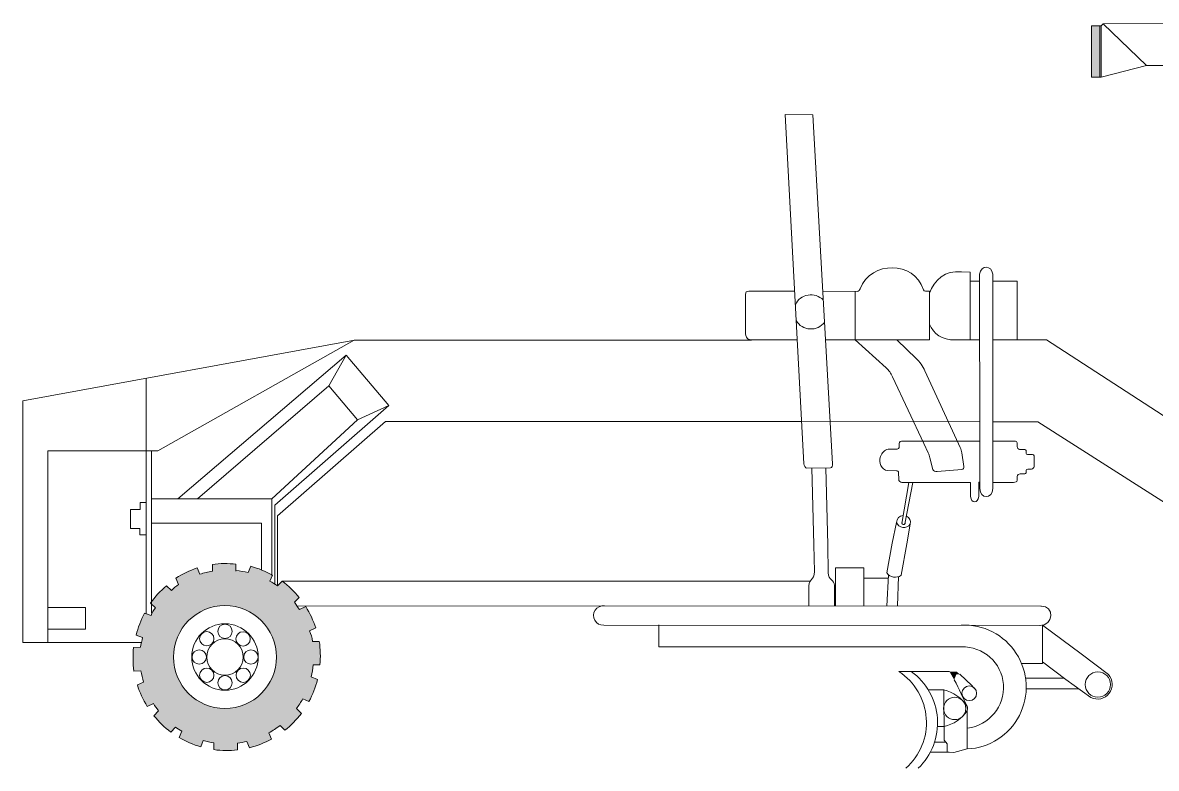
# Model space of a CAD drawing. Header units: millimetres. Extents: x -2117 to 13440, y -1591 to 7255.
# Drawn here: x -135 to 1700, y 1183 to 2390 of the extents above; entities that cross this region are included whole.
import ezdxf

# ---------------------------------------------------------------- set-up
doc = ezdxf.new("R2010")
doc.units = ezdxf.units.MM
doc.header["$LTSCALE"] = 90
doc.header["$MEASUREMENT"] = 0

msp = doc.modelspace()

# ---------------------------------------------------------------- hatches: boundary and pattern name
at = {"linetype": 'ByBlock', "lineweight": 0, "true_color": 0xffffff}
h = msp.add_hatch(color=7, dxfattribs=at)
h.dxf.hatch_style = 1
h.paths.add_polyline_path([(1595.1334, 2301.8682), (1608.4595, 2301.8682), (1608.6214, 2384.7796), (1595.2952, 2384.7796)])
at = {"linetype": 'ByBlock', "lineweight": 211, "true_color": 0x636466}
h = msp.add_hatch(dxfattribs=at)
h.set_pattern_fill('ANSI31', color=251)
h.set_pattern_definition([(45, (1198.24807, 85.26743), (-0.0883883476, 0.0883883476), [])])
h.paths.add_polyline_path([(263.5052, 1240.5177, 0.038813923), (281.7047, 1252.5207), (289.5732, 1244.7701, 0.063089937), (316.222, 1272.004), (308.3464, 1279.7617, 0.033503558), (318.5277, 1295.5968), (328.6241, 1291.2256, 0.063133616), (342.4613, 1326.7555), (332.2615, 1331.1714, 0.0441417), (335.2426, 1350.5737), (346.2465, 1350.4791, 0.063128676), (345.2382, 1388.5921), (334.1282, 1388.6877, 0.09343182), (329.5901, 1405.6771), (339.6033, 1410.3344, 0.063090177), (323.3854, 1444.814), (313.3605, 1440.1512, -0.006091057), (305.0808, 1452.0559), (312.7554, 1459.6684, 0.063106894), (285.2911, 1486.0944), (277.4187, 1478.2857, 0.051473483), (265.4501, 1485.9094), (269.5781, 1495.7703, 0.063093592), (234.2655, 1510.0894), (229.9918, 1499.8805, 0.048586683), (210.3699, 1503.1041), (210.3699, 1513.5504, 0.063092921), (172.267, 1513.1603), (172.267, 1502.2813, 0.037154648), (151.9913, 1497.3283), (147.6092, 1507.4199, 0.06313373), (113.2246, 1490.9412), (117.6516, 1480.7462, 0.081177808), (106.1214, 1470.7451), (98.0677, 1478.3177, 0.058725185), (73.4508, 1452.7588), (73.4508, 1449.1631), (79.9213, 1443.0791, 0.076095638), (73.0853, 1430.5852), (62.5806, 1434.2165, 0.063133616), (48.7914, 1398.6679), (59.1896, 1395.0734, -0.006144255), (55.7849, 1379.0844), (44.6894, 1378.51, 0.063128676), (45.3249, 1340.389), (56.3145, 1340.9579, 0.000589886), (60.8446, 1322.7017), (50.8197, 1318.0389, 0.063090177), (66.7402, 1283.421), (76.7534, 1288.0783, 0.025325647), (84.9938, 1276.468), (77.5023, 1268.2932, 0.063106894), (104.993, 1241.8946), (112.4368, 1250.0174, 0.021651055), (122.5676, 1243.2671), (118.2939, 1233.0582, 0.063093592), (153.2763, 1217.9502), (157.5369, 1228.1279, 0.031441784), (174.819, 1224.4478), (174.819, 1213.3821, 0.063092921), (212.9219, 1212.992), (212.9219, 1224.0268, 0.027159655), (227.9445, 1226.7473), (232.3715, 1216.5522, 0.06313373), (267.8872, 1230.4261)])
h.paths.add_polyline_path([(109.3132, 1363.2712, -1), (275.8511, 1363.2712, -1)], flags=16)
h.paths.add_polyline_path([(138.7346, 1363.2712, -1), (246.4296, 1363.2712, -1)], flags=0)
h.paths.add_polyline_path([(210.5602, 1333.9037, -1), (233.7298, 1333.9037, -1)], flags=0)
h.paths.add_polyline_path([(181.0012, 1321.6553, -1), (204.1708, 1321.6553, -1)], flags=0)
h.paths.add_polyline_path([(163.0516, 1363.2712, -1), (222.1127, 1363.2712, -1)], flags=0)
h.paths.add_polyline_path([(223, 1363.2712, -1), (246.1696, 1363.2712, -1)], flags=0)
h.paths.add_polyline_path([(151.5974, 1333.8008, -1), (174.7669, 1333.8008, -1)], flags=0)
h.paths.add_polyline_path([(210.4025, 1392.5821, -1), (233.5721, 1392.5821, -1)], flags=0)
h.paths.add_polyline_path([(139.3432, 1363.2715, -1), (162.5128, 1363.2715, -1)], flags=0)
h.paths.add_polyline_path([(180.9973, 1404.8501, -1), (204.1669, 1404.8501, -1)], flags=0)
h.paths.add_polyline_path([(151.5364, 1392.8904, -1), (174.7059, 1392.8904, -1)], flags=0)
h.paths.add_polyline_path([(246.4296, 1363.2712, 1), (138.7346, 1363.2712, 1)], flags=0)
h.paths.add_polyline_path([(2296.6205, 1282.9161), (2289.1289, 1274.7413, 0.063106894), (2316.6196, 1248.3427), (2324.0635, 1256.4655, 0.021651055), (2334.1943, 1249.7152), (2329.9206, 1239.5062, 0.063093592), (2364.903, 1224.3983), (2369.1636, 1234.576, 0.031441784), (2386.4457, 1230.8959), (2386.4457, 1219.8301, 0.063092921), (2424.5486, 1219.44), (2424.5486, 1230.4749, 0.027159655), (2439.5712, 1233.1954), (2443.9982, 1223.0003, 0.06313373), (2479.5139, 1236.8741), (2475.1318, 1246.9658, 0.038813923), (2493.3313, 1258.9688), (2501.1998, 1251.2181, 0.063089937), (2527.8487, 1278.4521), (2519.9731, 1286.2097, 0.033503558), (2530.1543, 1302.0448), (2540.2507, 1297.6736, 0.063133616), (2554.0879, 1333.2036), (2543.8882, 1337.6195, 0.0441417), (2546.8693, 1357.0218), (2557.8732, 1356.9271, 0.063128676), (2556.8649, 1395.0402), (2545.7549, 1395.1357, 0.09343182), (2541.2168, 1412.1252), (2551.23, 1416.7825, 0.063090177), (2535.0121, 1451.2621), (2524.9872, 1446.5993, -0.006091057), (2516.7075, 1458.5039), (2524.3821, 1466.1164, 0.063106894), (2496.9178, 1492.5425), (2489.0454, 1484.7338, 0.051473483), (2477.0768, 1492.3575), (2481.2048, 1502.2184, 0.063093592), (2445.8922, 1516.5375), (2441.6185, 1506.3286, 0.048586683), (2421.9966, 1509.5521), (2421.9966, 1519.9985, 0.063092921), (2383.8936, 1519.6084), (2383.8936, 1508.7294, 0.037154648), (2363.6179, 1503.7764), (2359.2359, 1513.868, 0.06313373), (2324.8513, 1497.3893), (2329.2782, 1487.1942, 0.081177808), (2317.7481, 1477.1931), (2309.6944, 1484.7657, 0.063089937), (2283.5015, 1457.0929), (2291.548, 1449.5272, 0.076095638), (2284.7119, 1437.0332), (2274.2072, 1440.6646, 0.063133616), (2260.418, 1405.116), (2270.8163, 1401.5214, -0.006144255), (2267.4116, 1385.5325), (2256.316, 1384.9581, 0.063128676), (2256.9515, 1346.8371), (2267.9411, 1347.406, 0.000589886), (2272.4713, 1329.1497), (2262.4463, 1324.4869, 0.063090177), (2278.3669, 1289.8691), (2288.3801, 1294.5264, 0.025325647)])
h.paths.add_polyline_path([(2320.9399, 1369.7192, -1), (2487.4778, 1369.7192, -1)], flags=16)
h.paths.add_polyline_path([(2350.3613, 1369.7192, -1), (2458.0563, 1369.7192, -1)], flags=0)
h.paths.add_polyline_path([(2363.224, 1340.2488, -0.710060068), (2383.3525, 1348.813, -0.201247262), (2374.1395, 1369.7195, -0.999995583), (2350.9699, 1369.7196, -0.977275864), (2374.6782, 1369.7195, -0.202105623), (2382.9175, 1391.1248, -0.667210877), (2363.163, 1399.3384, -1), (2386.3326, 1399.3384, -0.206293966), (2383.3835, 1390.6563, -0.199939814), (2404.2088, 1399.7134, -0.414213582), (2392.624, 1411.2982, -1), (2415.7936, 1411.2982, -0.426222237), (2404.2088, 1399.2498, -0.200833277), (2425.4091, 1390.8516, -0.198495261), (2422.0292, 1399.0301, -1), (2445.1987, 1399.0301, -0.701518898), (2425.1236, 1390.567, -0.198495261), (2433.7394, 1369.7192, -0.200121116), (2425.5529, 1348.5162, -0.669378459), (2445.3565, 1340.3518, -1), (2422.1869, 1340.3518, -0.203552137), (2425.1592, 1348.9073, -0.201630235), (2404.2116, 1339.6882, -0.414240688), (2415.7974, 1328.1034, -1), (2392.6279, 1328.1034, -0.427176086), (2404.2115, 1340.1887, -0.200539052), (2382.9907, 1348.4503, -0.199223352), (2386.3936, 1340.2488, -1)], flags=0)
h.paths.add_polyline_path([(2434.6267, 1369.7193, -1), (2457.7962, 1369.7193, -1)], flags=0)
h.paths.add_polyline_path([(2753.3426, 1280.5305), (2745.851, 1272.3557, 0.063106894), (2773.3417, 1245.9571), (2780.7856, 1254.0799, 0.021651055), (2790.9164, 1247.3296), (2786.6427, 1237.1207, 0.063093592), (2821.6251, 1222.0127), (2825.8857, 1232.1904, 0.031441784), (2843.1678, 1228.5103), (2843.1678, 1217.4445, 0.063092921), (2881.2707, 1217.0545), (2881.2707, 1228.0893, 0.027159655), (2896.2933, 1230.8098), (2900.7203, 1220.6147, 0.06313373), (2936.236, 1234.4885), (2931.8539, 1244.5802, 0.038813923), (2950.0534, 1256.5832), (2957.9219, 1248.8326, 0.063089937), (2984.5708, 1276.0665), (2976.6952, 1283.8242, 0.033503558), (2986.8764, 1299.6592), (2996.9728, 1295.2881, 0.063133616), (3010.81, 1330.818), (3000.6103, 1335.2339, 0.0441417), (3003.5914, 1354.6362), (3014.5953, 1354.5416, 0.063128676), (3013.587, 1392.6546), (3002.477, 1392.7502, 0.09343182), (2997.9389, 1409.7396), (3007.9521, 1414.3969, 0.063090177), (2991.7342, 1448.8765), (2981.7093, 1444.2137, -0.006091057), (2973.4296, 1456.1184), (2981.1042, 1463.7309, 0.063106894), (2953.6399, 1490.1569), (2945.7675, 1482.3482, 0.051473483), (2933.7989, 1489.9719), (2937.9269, 1499.8328, 0.062064581), (2903.2147, 1513.9914), (2898.3406, 1503.943, 0.048586683), (2878.7187, 1507.1666), (2878.7187, 1517.6129, 0.063092921), (2840.6157, 1517.2228), (2840.6157, 1506.3438, 0.037154648), (2820.34, 1501.3908), (2815.958, 1511.4824, 0.06313373), (2781.5734, 1495.0037), (2786.0003, 1484.8086, 0.081177808), (2774.4702, 1474.8076), (2766.4165, 1482.3802, 0.063089937), (2740.2236, 1454.7074), (2748.2701, 1447.1416, 0.076095638), (2741.434, 1434.6477), (2730.9293, 1438.279, 0.063133616), (2717.1401, 1402.7304), (2727.5384, 1399.1359, -0.006144255), (2724.1337, 1383.1469), (2713.0381, 1382.5725, 0.063128676), (2713.6736, 1344.4515), (2724.6632, 1345.0204, 0.000589886), (2729.1934, 1326.7641), (2719.1684, 1322.1014, 0.063090177), (2735.089, 1287.4835), (2745.1022, 1292.1408, 0.025325647)])
h.paths.add_polyline_path([(2777.662, 1367.3337, -1), (2944.1999, 1367.3337, -1)], flags=16)
h.paths.add_polyline_path([(2807.0834, 1367.3337, -1), (2914.7784, 1367.3337, -1)], flags=0)
h.paths.add_polyline_path([(2819.9461, 1337.8632, -0.710060068), (2840.0746, 1346.4274, -0.201247262), (2830.8616, 1367.3339, -0.999995583), (2807.692, 1367.334, -0.977275864), (2831.4003, 1367.3339, -0.202105623), (2839.6396, 1388.7393, -0.667210877), (2819.8851, 1396.9528, -1), (2843.0547, 1396.9528, -0.206293966), (2840.1056, 1388.2708, -0.199939814), (2860.9309, 1397.3278, -0.414213582), (2849.3461, 1408.9126, -1), (2872.5157, 1408.9126, -0.426222237), (2860.9309, 1396.8642, -0.200833277), (2882.1312, 1388.466, -0.198495261), (2878.7513, 1396.6446, -1), (2901.9208, 1396.6446, -0.701518898), (2881.8457, 1388.1814, -0.198495261), (2890.4615, 1367.3337, -0.200121116), (2882.275, 1346.1307, -0.669378459), (2902.0786, 1337.9662, -1), (2878.909, 1337.9662, -0.203552137), (2881.8813, 1346.5217, -0.201630235), (2860.9337, 1337.3026, -0.414240688), (2872.5195, 1325.7178, -1), (2849.35, 1325.7178, -0.427176086), (2860.9336, 1337.8031, -0.200539052), (2839.7128, 1346.0647, -0.199223352), (2843.1157, 1337.8632, -1)], flags=0)
h.paths.add_polyline_path([(2891.3488, 1367.3337, -1), (2914.5183, 1367.3337, -1)], flags=0)
at = {"linetype": 'ByBlock', "lineweight": 0}
h = msp.add_hatch(color=3, dxfattribs=at)
h.dxf.hatch_style = 1
h.paths.add_polyline_path([(1377.1778, 1339.6234), (1365.3016, 1339.6485, -0.008917908), (1372.8719, 1326.4712), (1376.7186, 1335.4588), (1381.8317, 1335.4368, 0.002222265)])

# ---------------------------------------------------------------- linework, layer by layer
at = {"color": 114, "linetype": 'ByBlock', "lineweight": 0, "true_color": 0x139b48}
for p, q in [((1610.7532, 2384.8528), (1613.9856, 2388.2708)), ((1610.7532, 2384.8528), (1608.6214, 2384.7796)), ((1610.7585, 2301.8282), (1610.7532, 2384.8528)), ((1610.592, 2301.8875), (1608.4577, 2301.849))]:
    msp.add_line(p, q, dxfattribs=at)
at = {"color": 3, "linetype": 'ByBlock', "lineweight": 0}
for p, q in [((2411.4679, 2390.0132), (1613.9856, 2388.2708)), ((1613.9856, 2388.2708), (1684.4569, 2320.6412)), ((1684.4569, 2320.6412), (1610.7585, 2301.8282)), ((1725.9024, 2320.6412), (1684.4569, 2320.6412)), ((1099.5083, 2241.1602), (1129.8186, 1676.154)), ((1144.0352, 2241.1108), (1099.5083, 2241.1602)), ((1175.9565, 1675.885), (1144.0352, 2241.1108)), ((1398.9671, 1986.1182), (1384.5711, 1986.5787)), ((1398.9571, 1876.5784), (1398.9671, 1986.1182)), ((1413.9883, 1982.9304), (1414.3478, 1699.9209)), ((1435.4993, 1698.4505), (1435.6702, 1983.2252)), ((1399.0093, 1971.4824), (1414.0029, 1971.4824)), ((1435.6632, 1971.4824), (1475.0216, 1971.4824)), ((1475.0216, 1971.4824), (1474.7076, 1876.6374)), ((1035.3261, 1950.1815), (1035.3378, 1889.395)), ((1114.7003, 1955.2463), (1040.7082, 1955.2306)), ((1160.1859, 1955.1969), (1216.1788, 1955.136)), ((1212.7457, 1955.2037), (1212.7457, 1876.5701)), ((1326.4813, 1955.293), (1332.8752, 1955.2925)), ((1332.8752, 1955.2925), (1333.0512, 1876.5622)), ((-134.8312, 1778.1621), (402.4381, 1876.338)), ((83.794, 1697.2849), (401.6406, 1876.1145)), ((403.2953, 1876.357), (1044.8411, 1876.3321)), ((1046.3909, 1876.4923), (1118.8645, 1876.5622)), ((1118.8645, 1876.5622), (1118.8812, 1876.5622)), ((1164.6278, 1876.5622), (1333.0512, 1876.5622)), ((1212.7457, 1876.5701), (1262.948, 1831.5245)), ((1311.2124, 1846.7178), (1280.3803, 1875.9519)), ((1398.9571, 1876.5784), (1374.4781, 1876.5614)), ((1398.9571, 1876.5784), (1414.1234, 1876.5784)), ((1435.6062, 1876.5784), (1522.3356, 1876.5784)), ((1821.4189, 1682.5964), (1522.3356, 1876.5784)), ((116.3736, 1619.1413), (389.0454, 1851.9243)), ((389.0454, 1851.9243), (360.82, 1802.1327)), ((389.0454, 1851.9243), (457.772, 1770.3692)), ((1273.0157, 1816.9856), (1323.9338, 1708.7503)), ((1379.8993, 1708.5959), (1325.6862, 1826.4622)), ((64.8421, 1814.6748), (64.8421, 1433.4905)), ((360.82, 1802.1327), (148.0224, 1619.1427)), ((360.82, 1802.1327), (407, 1746.9809)), ((-134.8312, 1387.0684), (-134.8312, 1778.1621)), ((457.772, 1770.3692), (273.5283, 1609.1014)), ((407, 1746.9809), (457.772, 1770.3692)), ((407, 1746.9809), (268.2937, 1619.1437)), ((277.8833, 1591.5955), (452.5327, 1744.4563)), ((452.5327, 1744.4563), (1126.1537, 1744.3499)), ((1125.9063, 1744.3499), (1414.2917, 1744.1039)), ((1435.5267, 1744.0858), (1508.5577, 1744.0235)), ((1508.5577, 1744.0235), (1966.8546, 1450.8453)), ((1283.6173, 1709.2251), (1283.6173, 1702.4487)), ((1289.494, 1712.8063), (1414.3314, 1712.8063)), ((1323.9338, 1708.7503), (1330.9566, 1693.701)), ((1382.628, 1702.5947), (1379.8993, 1708.5959)), ((1435.5079, 1712.8063), (1472.1575, 1712.8063)), ((1474.8926, 1710.0106), (1474.8926, 1703.7334)), ((-94.0192, 1387.8953), (-94.0192, 1697.2849)), ((-94.0192, 1697.2849), (83.794, 1697.2849)), ((-94.0192, 1697.2849), (-94.0192, 1697.2849)), ((73.4508, 1697.2849), (73.4508, 1434.3038)), ((1280.8167, 1699.8166), (1266.1823, 1699.8166)), ((1385.2202, 1693.7874), (1388.7629, 1671.5101)), ((1414.3345, 1702.5998), (1414.419, 1636.0527)), ((1435.428, 1635.9299), (1435.466, 1699.3208)), ((1478.8474, 1699.3063), (1487.3916, 1699.3063)), ((1489.2544, 1697.7665), (1489.2544, 1692.8708)), ((1491.3918, 1691.3063), (1499.9316, 1691.3063)), ((1502.3313, 1688.8734), (1502.3313, 1688.0246)), ((1333.5488, 1685.7572), (1338.474, 1667.0201)), ((1502.3313, 1688.0167), (1502.3313, 1671.448)), ((1134.4443, 1669.0103), (1172.6712, 1669.2643)), ((1142.279, 1669.5734), (1145.6573, 1544.8512)), ((1165.0901, 1669.5734), (1168.1839, 1544.6261)), ((1265.0507, 1664.9476), (1279.5773, 1664.8154)), ((1283.114, 1650.8778), (1283.0491, 1661.8175)), ((1345.3002, 1663.5663), (1385.3066, 1666.9338)), ((1475.0033, 1655.8847), (1475.0033, 1649.3919)), ((1487.1447, 1659.5827), (1479.516, 1659.5827)), ((1489.2104, 1661.5788), (1489.2104, 1665.6281)), ((1492.1001, 1667.5827), (1498.3226, 1667.5827)), ((1398.6147, 1645.9445), (1288.1616, 1645.9469)), ((1299.7428, 1645.9467), (1288.2548, 1579.395)), ((1305.767, 1645.9465), (1293.0612, 1578.7009)), ((1399.5495, 1622.9628), (1399.4293, 1645.1306)), ((1412.6131, 1645.2236), (1412.7495, 1623.0095)), ((1414.4293, 1646.0478), (1413.4043, 1646.0492)), ((1468.9072, 1645.9729), (1435.4617, 1646.0189)), ((73.0986, 1619.1437), (268.2937, 1619.1437)), ((268.2937, 1619.1437), (268.2937, 1495.0673)), ((55.1693, 1602.1938), (39.5089, 1602.1938)), ((39.5089, 1602.1938), (39.5089, 1571.4542)), ((64.118, 1613.3719), (55.1693, 1613.3719)), ((55.1693, 1613.3719), (55.1693, 1602.1938)), ((273.5283, 1609.1014), (273.5283, 1480.789)), ((73.6579, 1580.0205), (251.5147, 1580.0205)), ((251.5147, 1580.0205), (251.5147, 1504.5687)), ((277.4187, 1478.2857), (277.8833, 1591.5955)), ((1279.672, 1581.1545), (1272.3504, 1547.4049)), ((1301.6944, 1578.4389), (1296.4527, 1546.3123)), ((39.5089, 1571.4542), (54.61, 1571.4542)), ((54.61, 1571.4542), (54.61, 1560.835)), ((54.61, 1560.835), (64.6773, 1560.835)), ((1145.6573, 1544.8512), (1146.5768, 1501.4563)), ((1168.1839, 1544.6261), (1168.9635, 1499.4734)), ((1272.3504, 1547.4049), (1263.9423, 1499.449)), ((1296.4527, 1546.3123), (1287.1303, 1495.5336)), ((1181.0805, 1445.8123), (1181.0805, 1507.8823)), ((1181.0805, 1507.8823), (1226.7495, 1507.8823)), ((1226.7495, 1507.8823), (1226.7495, 1445.7531)), ((1226.7485, 1491.0982), (1266.2261, 1490.9007)), ((1266.7386, 1496.3752), (1263.919, 1445.8063)), ((1282.617, 1493.4319), (1281.3963, 1446.2293)), ((1139.2558, 1485.8575), (285.2911, 1486.0944)), ((1137.8613, 1445.808), (1137.7382, 1478.3467)), ((1178.9891, 1479.2494), (1179.3485, 1445.783)), ((-94.7227, 1443.4654), (-33.1999, 1443.4654)), ((-33.1999, 1443.4654), (-33.1999, 1408.2545)), ((309.1844, 1446.0783), (1514.5143, 1445.7754)), ((805.5968, 1414.8383), (1513.3352, 1414.4951)), ((894.8454, 1415.2971), (894.8454, 1379.6484)), ((1515.773, 1414.9508), (1515.773, 1352.5544)), ((1515.773, 1414.8243), (1578.4159, 1368.4603)), ((-33.1999, 1408.2545), (-94.1634, 1408.2545)), ((57.5364, 1387.0684), (-134.8312, 1387.0684)), ((894.8454, 1379.6484), (1384.617, 1379.7686)), ((1578.4159, 1368.4603), (1622.5626, 1334.9712)), ((1303.479, 1339.7955), (1283.479, 1339.7955)), ((1365.2113, 1339.7992), (1303.479, 1339.7955)), ((1515.773, 1352.5544), (1482.2318, 1352.5482)), ((1515.773, 1355.3866), (1553.587, 1326.7345)), ((1550.6362, 1328.9515), (1488.5296, 1328.9515)), ((1553.587, 1326.7345), (1594.2746, 1297.7771)), ((1355.9741, 1309.9896), (1330.8657, 1309.9896)), ((1355.9741, 1309.9896), (1356.645, 1228.5548)), ((1489.5961, 1311.7277), (1574.6766, 1311.7277)), ((1394.0133, 1214.4731), (1394.0001, 1276.9562)), ((1356.4603, 1250.9748), (1345.8223, 1250.9748)), ((1359.0182, 1225.6601), (1341.1286, 1225.6601)), ((1356.645, 1228.5548), (1361.3914, 1222.7653)), ((1361.3914, 1222.7653), (1361.5347, 1209.0689)), ((1372.354, 1208.7875), (1394.0133, 1214.4731)), ((1364.8407, 1209.0689), (1334.1963, 1209.0689)), ((1361.5347, 1209.0689), (1372.354, 1208.7875))]:
    msp.add_line(p, q, dxfattribs=at)
at = {"color": 8, "linetype": 'ByBlock', "lineweight": 0}
msp.add_lwpolyline([(1595.2952, 2384.7796), (1608.6214, 2384.7796), (1608.4595, 2301.8682), (1595.1334, 2301.8682)], close=True, dxfattribs=at)
for points in [[(147.6092, 1507.4199), (151.9913, 1497.3283)], [(172.267, 1502.0945), (172.267, 1513.1603)], [(172.267, 1502.0945), (172.267, 1513.1603)], [(210.3699, 1513.5504), (210.3699, 1502.5156)], [(210.3699, 1513.5504), (210.3699, 1502.5156)], [(229.9918, 1499.8805), (234.2655, 1510.0894)], [(117.6516, 1480.7462), (113.2246, 1490.9412)], [(269.5781, 1495.7703), (265.4501, 1485.9094)], [(98.0677, 1478.3177), (106.1214, 1470.7451)], [(277.4187, 1478.2857), (285.2911, 1486.0944)], [(79.9213, 1443.0791), (71.8748, 1450.6449)], [(312.7554, 1459.6684), (305.0808, 1452.0559)], [(62.5806, 1434.2165), (73.0853, 1430.5852)], [(313.3605, 1440.1512), (323.3854, 1444.814)], [(59.1896, 1395.0734), (48.7914, 1398.6679)], [(339.6033, 1410.3344), (329.5901, 1405.6771)], [(44.6894, 1378.51), (55.7849, 1379.0844)], [(334.1282, 1388.6877), (345.2382, 1388.5921)], [(56.3145, 1340.9579), (45.3249, 1340.389)], [(346.2465, 1350.4791), (335.2426, 1350.5737)], [(50.8197, 1318.0389), (60.8446, 1322.7017)], [(332.2615, 1331.1714), (342.4613, 1326.7555)], [(76.7534, 1288.0783), (66.7402, 1283.421)], [(328.6241, 1291.2256), (318.5277, 1295.5968)], [(77.5023, 1268.2932), (84.9938, 1276.468)], [(308.3464, 1279.7617), (316.222, 1272.004)], [(112.4368, 1250.0174), (104.993, 1241.8946)], [(289.5732, 1244.7701), (281.7047, 1252.5207)], [(118.2939, 1233.0582), (122.5676, 1243.2671)], [(263.5052, 1240.5177), (267.8872, 1230.4261)], [(157.5369, 1228.1279), (153.2763, 1217.9502)], [(174.819, 1213.3821), (174.819, 1224.4478)], [(174.819, 1213.3821), (174.819, 1224.4478)], [(212.9219, 1224.0268), (212.9219, 1212.992)], [(212.9219, 1224.0268), (212.9219, 1212.992)], [(232.3715, 1216.5522), (227.9445, 1226.7473)]]:
    msp.add_lwpolyline(points, dxfattribs=at)
for radius in [83.269, 53.8475, 29.5306]:
    msp.add_circle((192.5821, 1363.2712), radius, dxfattribs=at)
at = {"color": 7, "linetype": 'ByBlock', "lineweight": 0, "true_color": 0xffffff}
for centre in [(192.5821, 1404.8501), (163.1211, 1392.8904), (221.9873, 1392.5821), (150.928, 1363.2715), (234.5848, 1363.2712), (163.1821, 1333.8008), (222.145, 1333.9037), (192.586, 1321.6553)]:
    msp.add_circle(centre, 11.5848, dxfattribs=at)
at = {"color": 3, "linetype": 'ByBlock', "lineweight": 0}
for centre, radius in [((1605.5366, 1318.7359), 20.5159), ((1397.402, 1304.5763), 11.9126), ((1373.8122, 1280.053), 18.0526)]:
    msp.add_circle(centre, radius, dxfattribs=at)
for centre, radius, start, end in [((1141.0559, 1921.8958), 27.7255, 44.0658204, 155.3454203), ((1141.0559, 1921.8958), 27.7255, 210.7376721, 322.4003509), ((1290.8704, 1581.3148), 11.1996, 91.7920531, 180.8200058), ((1291.3522, 1585.2223), 12.3683, 199.2012708, 326.73936), ((1290.8627, 1580.3671), 2.8141, 138.8942563, 17.6347502), ((1290.8704, 1581.3148), 11.1996, 345.1206251, 65.4816277), ((1277.452, 1508.8365), 16.451, 214.7944223, 306.0370256), ((804.7568, 1430.4362), 15.6206, 82.6165214, 273.0827247), ((1389.2187, 1314.7198), 100.3613, 272.7382664, 92.9202398), ((1386.8436, 1313.8441), 65.962, 276.6660643, 91.9344559), ((1229.1312, 1257.1474), 98.9161, 311.5727732, 56.6718209), ((1243.6066, 1256.7492), 102.3787, 314.0344044, 54.2101898), ((999.6985, 1120.8497), 426.0735, 22.0037221, 28.8551087), ((905.0475, 810.4328), 709.1947, 44.8792751, 47.7557029), ((1604.9507, 1319.0116), 23.7673, 243.3081128, 42.1822254), ((1342.0216, 1249.4568), 62.12, 33.736386, 77.0202593), ((1345.4, 1307.067), 57.1722, 281.1545806, 328.2167222)]:
    msp.add_arc(centre, radius, start, end, dxfattribs=at)
at = {"color": 8, "linetype": 'ByBlock', "lineweight": 0}
for centre, radius, start, end in [((195.41, 1363.5654), 151.5884, 108.3809125, 122.8309195), ((192.858, 1362.9769), 151.5884, 83.3662215, 97.8069127), ((195.41, 1363.5654), 151.5884, 60.7071924, 75.1480368), ((195.41, 1363.5654), 140.6332, 99.4718656, 107.9831686), ((203.6333, 1400.7671), 102.5585, 75.1072986, 86.2337963), ((194.191, 1361.1027), 151.5884, 129.3537814, 143.7937915), ((142.4834, 1440.4707), 47.3152, 121.6559797, 140.2198566), ((234.5052, 1424.1217), 69.1036, 51.6106012, 63.3970524), ((194.7525, 1364.514), 151.5884, 38.8817628, 53.3256437), ((797.8154, 1785.9202), 595.1914, 214.1205549, 215.516505), ((195.8922, 1362.0566), 151.5884, 151.5738757, 166.0238566), ((117.3125, 1414.5036), 47.0603, 142.6117666, 160.0180567), ((195.41, 1363.5654), 151.5884, 17.9704275, 32.4104923), ((-593.0527, 1525.6054), 665.1756, 347.2748719, 348.6830138), ((286.7965, 1385.1457), 47.464, 4.2796298, 25.6306417), ((195.3712, 1361.9562), 151.5884, 173.7306656, 188.1795187), ((195.41, 1365.5583), 151.5884, 354.2910662, 8.7399194), ((7795.763, 3251.7518), 7971.8377, 193.86842327, 194.00361527), ((224.0797, 1357.7236), 111.3926, 346.2099094, 356.3198788), ((195.41, 1363.5654), 151.5884, 331.4965017, 345.9464826), ((195.41, 1363.5654), 151.5884, 197.4774339, 211.9174987), ((195.41, 1363.5654), 140.6332, 212.4637551, 218.2667255), ((195.41, 1363.5654), 140.6332, 323.422963, 331.0985419), ((195.41, 1363.5654), 151.5884, 218.9390323, 233.3829132), ((195.41, 1363.5654), 151.5884, 308.4021042, 322.8421143), ((195.41, 1363.5654), 140.6332, 233.843197, 238.8044783), ((195.41, 1363.5654), 140.6332, 298.9603256, 307.8513584), ((195.41, 1363.5654), 151.5884, 239.4213695, 253.8622139), ((195.41, 1363.5654), 151.5884, 284.1125748, 298.5625817), ((195.41, 1363.5654), 140.6332, 254.3771318, 261.5806846), ((195.41, 1363.5654), 151.5884, 262.1930873, 276.6337785), ((195.41, 1363.5654), 140.6332, 277.1531455, 283.3761501)]:
    msp.add_arc(centre, radius, start, end, dxfattribs=at)
at = {"color": 3, "linetype": 'ByBlock', "lineweight": 0}
for points in [[(1220.6715, 1959.3302), (1238.5686, 2004.5435), (1307.8043, 2005.7083), (1323.1172, 1957.5951)], [(1384.5711, 1986.5787), (1358.5928, 1989.9892), (1340.7649, 1973.3844), (1332.8823, 1952.1035)], [(1413.9883, 1982.9304), (1416.3974, 1998.3574), (1433.0153, 1997.473), (1435.6702, 1983.2252)], [(1040.7082, 1955.2306), (1036.4929, 1955.2791), (1035.2104, 1954.2937), (1035.3261, 1950.1815)], [(1220.6715, 1959.3302), (1219.9175, 1957.4252), (1218.2275, 1955.1337), (1216.1788, 1955.136)], [(1323.1172, 1957.5951), (1323.5293, 1956.3003), (1325.1225, 1955.2931), (1326.4813, 1955.293)], [(1332.9942, 1902.0661), (1339.5407, 1886.7431), (1353.0781, 1875.7581), (1374.4781, 1876.5614)], [(403.2953, 1876.357), (402.7378, 1876.357), (402.1264, 1876.3879), (401.6406, 1876.1145)], [(1035.3378, 1889.395), (1034.5202, 1880.5611), (1039.0545, 1875.7711), (1046.3909, 1876.4923)], [(1311.2124, 1846.7178), (1317.2343, 1841.008), (1322.2152, 1833.9998), (1325.6862, 1826.4622)], [(1262.948, 1831.5245), (1267.3355, 1827.5877), (1270.5011, 1822.3172), (1273.0157, 1816.9856)], [(1289.494, 1712.8063), (1287.2, 1712.8063), (1283.6173, 1711.5191), (1283.6173, 1709.2251)], [(1472.1575, 1712.8063), (1473.4612, 1712.8063), (1474.8926, 1711.3143), (1474.8926, 1710.0106)], [(1266.1823, 1699.8166), (1260.1622, 1698.5076), (1255.8981, 1693.8684), (1253.4878, 1688.0246)], [(1283.6173, 1702.4487), (1283.6173, 1701.1676), (1282.0978, 1699.8166), (1280.8167, 1699.8166)], [(1333.5488, 1685.7572), (1332.8407, 1688.4511), (1332.144, 1691.1814), (1330.9566, 1693.701)], [(1382.628, 1702.5947), (1383.9101, 1699.8159), (1384.7396, 1696.8097), (1385.2202, 1693.7874)], [(1474.8926, 1703.7334), (1474.8926, 1701.7546), (1476.8686, 1699.3063), (1478.8474, 1699.3063)], [(1487.3916, 1699.3063), (1488.1972, 1699.3063), (1489.2544, 1698.5721), (1489.2544, 1697.7665)], [(1489.2544, 1692.8708), (1489.2544, 1691.9879), (1490.5089, 1691.3063), (1491.3918, 1691.3063)], [(1499.9316, 1691.3063), (1501.0707, 1691.3063), (1502.3313, 1690.0125), (1502.3313, 1688.8734)], [(1129.8186, 1676.154), (1129.9706, 1673.3212), (1131.6075, 1668.9914), (1134.4443, 1669.0103)], [(1175.9565, 1675.885), (1176.0954, 1673.4252), (1175.1348, 1669.2812), (1172.6712, 1669.2643)], [(1253.4878, 1688.0167), (1250.6278, 1677.3896), (1255.0988, 1666.6399), (1265.0507, 1664.9476)], [(1388.7629, 1671.5101), (1389.0632, 1669.6222), (1387.2115, 1667.0941), (1385.3066, 1666.9338)], [(1498.3226, 1667.5827), (1500.1788, 1667.5827), (1502.3313, 1669.5917), (1502.3313, 1671.448)], [(1279.5773, 1664.8154), (1281.1062, 1664.8015), (1283.04, 1663.3465), (1283.0491, 1661.8175)], [(1338.474, 1667.0201), (1339.1223, 1664.5539), (1342.7591, 1663.3524), (1345.3002, 1663.5663)], [(1479.516, 1659.5827), (1477.5712, 1659.5827), (1475.0033, 1657.8295), (1475.0033, 1655.8847)], [(1489.2104, 1661.5788), (1489.2104, 1660.6213), (1488.1022, 1659.5827), (1487.1447, 1659.5827)], [(1492.1001, 1667.5827), (1490.9372, 1667.5827), (1489.2104, 1666.791), (1489.2104, 1665.6281)], [(1288.1616, 1645.9469), (1285.8095, 1645.947), (1283.1249, 1648.5257), (1283.114, 1650.8778)], [(1398.6147, 1645.9445), (1398.9986, 1645.9444), (1399.4272, 1645.5144), (1399.4293, 1645.1306)], [(1412.6131, 1645.2236), (1412.6107, 1645.6048), (1413.0232, 1646.0497), (1413.4043, 1646.0492)], [(1414.419, 1636.0527), (1414.2929, 1618.6446), (1435.2656, 1618.7894), (1435.428, 1635.9299)], [(1475.0033, 1649.3919), (1475.0033, 1646.4936), (1472.1596, 1645.9729), (1468.9072, 1645.9729)], [(1399.5495, 1622.9628), (1400.2438, 1612.0748), (1411.7818, 1611.554), (1412.7495, 1623.0095)], [(1146.5768, 1501.4563), (1146.9467, 1486.5601), (1137.4338, 1490.0584), (1137.7382, 1478.3467)], [(1168.9635, 1499.4734), (1169.1958, 1487.5579), (1179.1066, 1488.6411), (1178.9891, 1479.2494)], [(1512.9841, 1445.7754), (1536.4239, 1446.9795), (1534.4015, 1413.2604), (1510.5128, 1414.4951)], [(1393.6806, 1283.9565), (1394.8768, 1281.6239), (1395.1971, 1279.3245), (1393.999, 1276.9539)]]:
    msp.add_open_spline(points, degree=3, dxfattribs=at)

doc.saveas('drawing.dxf')
